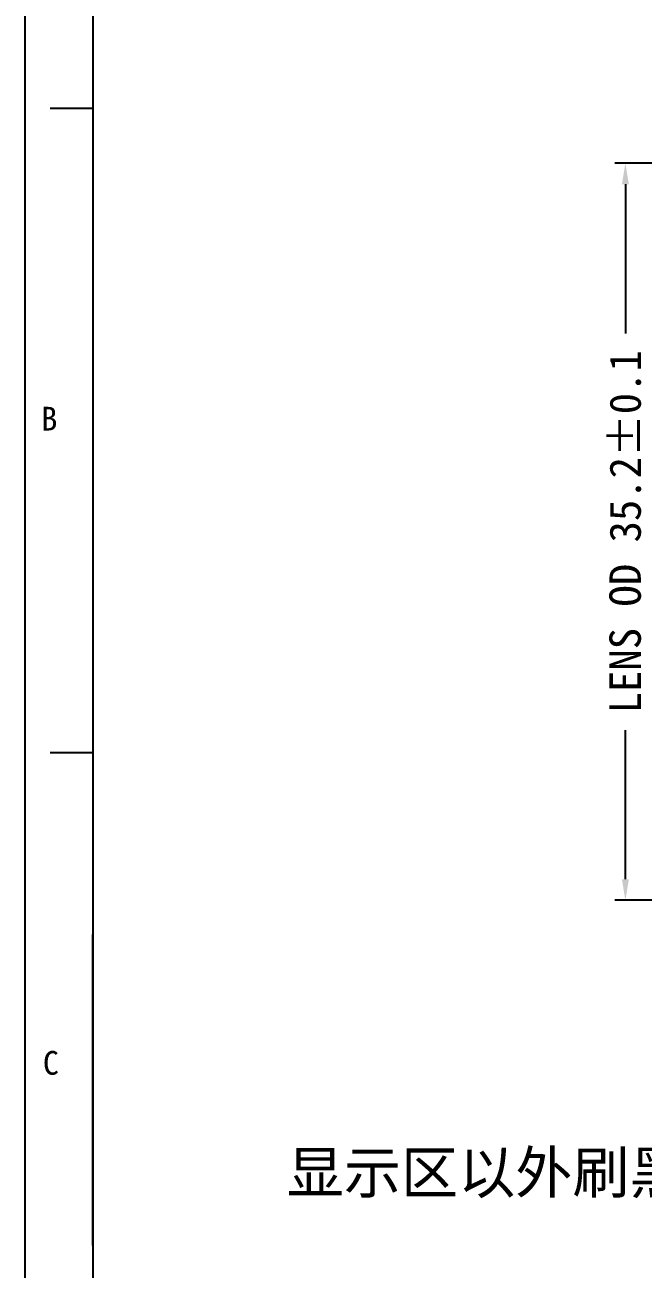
# Model space of a CAD drawing. Header units: inches. Extents: x 228 to 548, y 170 to 330.
# Drawn here: x 227.9 to 257.5, y 240.5 to 299.9 of the extents above; entities that cross this region are included whole.
import ezdxf

# ---------------------------------------------------------------- set-up
doc = ezdxf.new("R2010")
doc.units = ezdxf.units.IN
doc.header["$MEASUREMENT"] = 0
doc.layers.add('标 注', color=3, linetype='Continuous')
doc.styles.get("Standard").update_dxf_attribs({"font": ''})
doc.styles.add('宋体', font='')
doc.styles.get('Standard').set_extended_font_data('SimSun')
doc.styles.get('宋体').set_extended_font_data('SimSun')
doc.dimstyles.new('STANDARD$0', dxfattribs={"dimscale": 0.5, "dimtxt": 3.5, "dimasz": 2, "dimexe": 1, "dimexo": 0, "dimgap": 1, "dimtad": 0, "dimzin": 9, "dimdsep": 46, "dimtxsty": 'Standard', "dimcen": 0, "dimclrd": 3, "dimclre": 3, "dimclrt": 256, "dimadec": 1, "dimazin": 2, "dimtp": 0.2, "dimtm": 0.2, "dimtfac": 0.5, "dimtofl": 0, "dimtmove": 0, "dimatfit": 0, "dimfxl": 1, "dimarcsym": 0})

# ---------------------------------------------------------------- blocks, each defined once
blk = doc.blocks.new('*D33')
at = {"color": 3, "lineweight": -2, "transparency": 16777216}
for p, q in [((284.329, 293.312), (256.111, 293.312)), ((256.611, 292.312), (256.611, 285.187)), ((256.611, 259.112), (256.611, 266.237)), ((284.329, 258.112), (256.111, 258.112))]:
    blk.add_line(p, q, dxfattribs=at)
at = {"color": 3, "transparency": 16777216}
for points in [[(256.444, 292.312), (256.778, 292.312), (256.611, 293.312)], [(256.444, 259.112), (256.778, 259.112), (256.611, 258.112)]]:
    blk.add_solid(points, dxfattribs=at)
at = {"layer": 'Defpoints', "color": 0, "transparency": 16777216}
for p in [(284.329, 293.312), (256.611, 258.112), (284.329, 258.112)]:
    blk.add_point(p, dxfattribs=at)
at = {"color": 3, "transparency": 16777216, "insert": (256.611, 275.712), "char_height": 1.5, "attachment_point": 5, "rotation": 90, "style": '宋体'}
blk.add_mtext('LENS OD 35.2%%P0.1', dxfattribs=at)

msp = doc.modelspace()

# ---------------------------------------------------------------- linework, layer by layer
at = {"color": 7, "linetype": 'Continuous'}
msp.add_line((227.938, 329.921), (227.938, 169.638), dxfattribs=at)
at = {"linetype": 'Continuous'}
for p, q in [((231.176, 323.621), (231.176, 169.813)), ((231.176, 295.922), (229.152, 295.922)), ((231.176, 265.16), (229.152, 265.16))]:
    msp.add_line(p, q, dxfattribs=at)
at = {"layer": '标 注', "color": 0}
msp.add_line((231.176, 241.629), (231.176, 256.474), dxfattribs=at)

# ---------------------------------------------------------------- texts
at = {"color": 4, "linetype": 'Continuous', "style": '宋体'}
for s, p in [('B', (228.721, 280.547)), ('C', (228.796, 249.781))]:
    msp.add_text(s, height=1.133, dxfattribs=at).set_placement(p)
at = {"insert": (240.44, 246.115), "char_height": 2, "attachment_point": 1, "style": '宋体'}
msp.add_mtext_dynamic_manual_height_columns('{\\C3;显示区以外刷黑色油墨}', width=34.01725, gutter_width=1, heights=[0], dxfattribs=at)

# ---------------------------------------------------------------- dimensions: what is measured, and where the dimension line sits
at = {"color": 32}
dim = msp.add_linear_dim(base=(256.611, 258.112), p1=(284.329, 293.312), p2=(284.329, 258.112), angle=90, text='LENS OD <>%%P0.1', dimstyle='STANDARD$0', override={"dimtxt": 3, "dimtxsty": '宋体', "dimclrt": 3}, dxfattribs=at)
dim.commit()
dim.dimension.update_dxf_attribs({"geometry": '*D33', "text_midpoint": (256.611, 275.712)})

doc.saveas('drawing.dxf')
